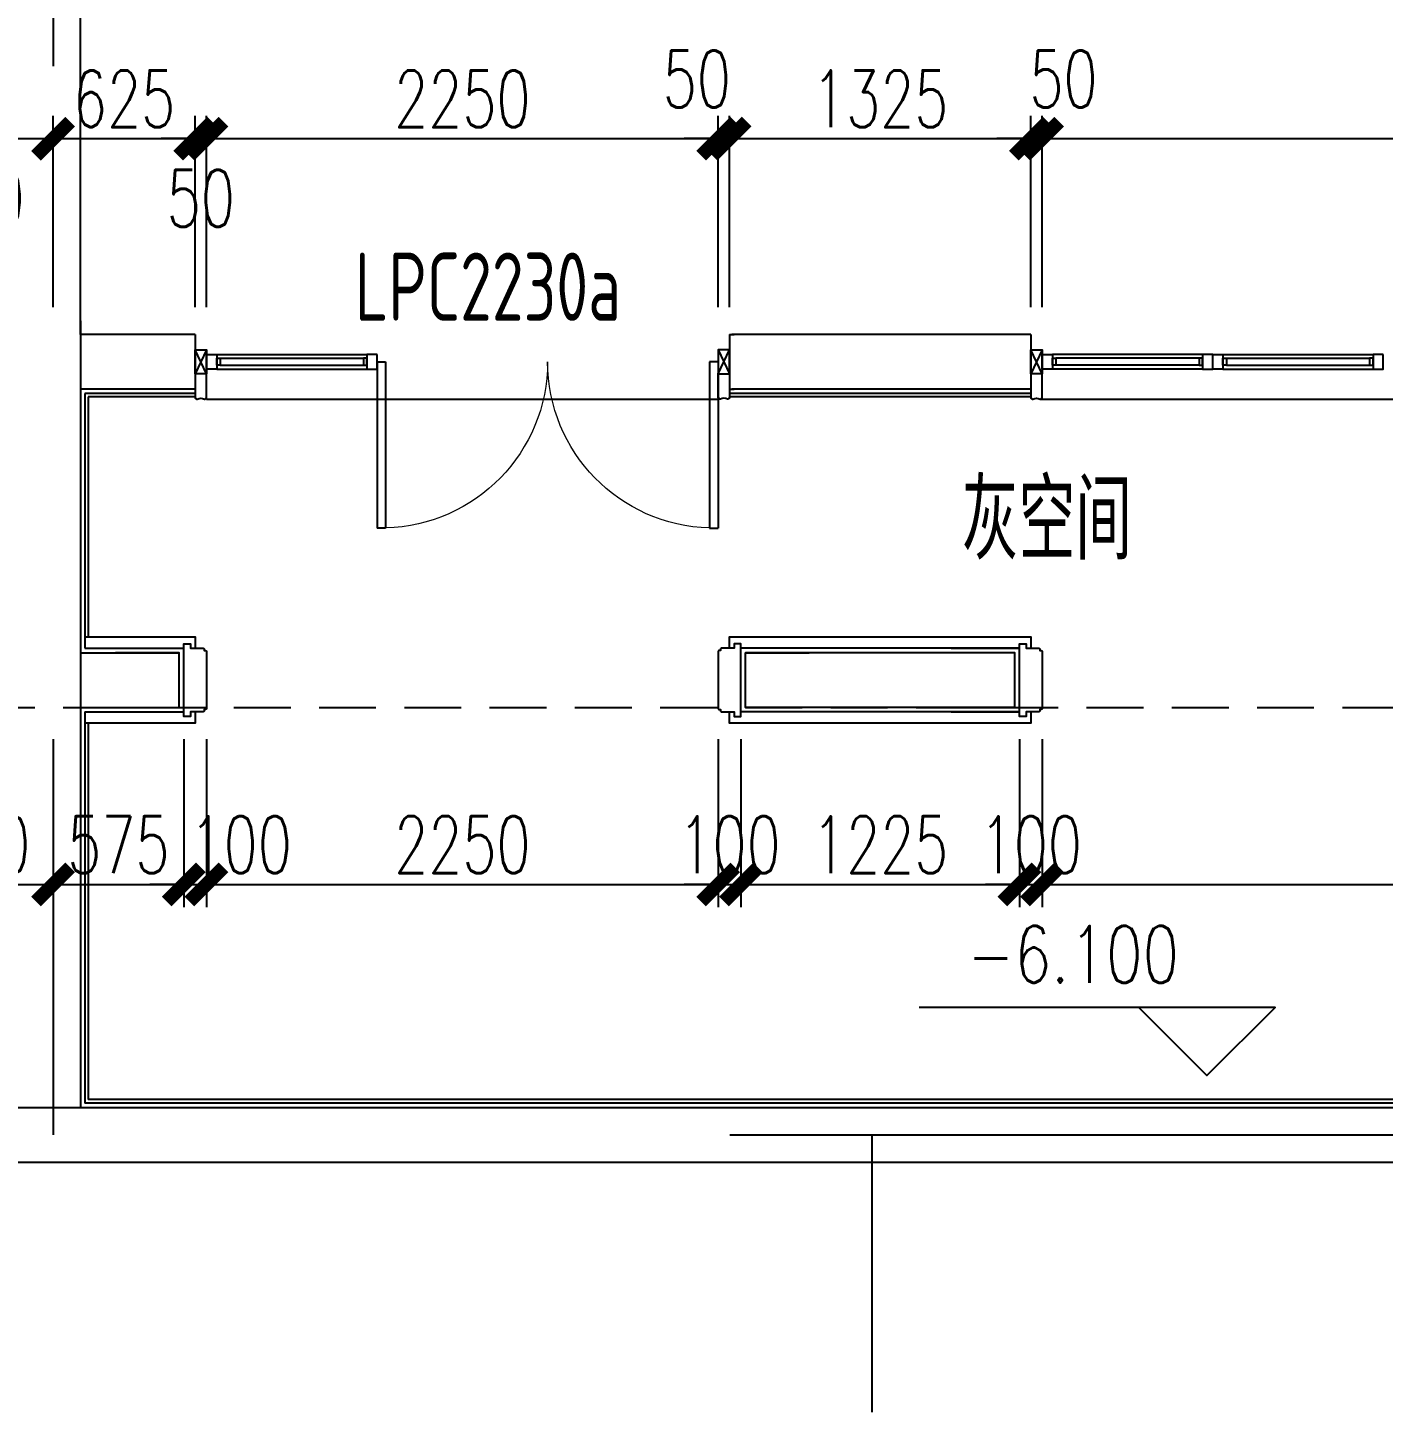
# Model space of a CAD drawing. Extents: x 296441 to 853063, y 459050 to 1117990.
# Drawn here: x 817512 to 823473, y 865610 to 871700 of the extents above; entities that cross this region are included whole.
import ezdxf

# ---------------------------------------------------------------- set-up
doc = ezdxf.new("R2010")
doc.units = 0
doc.header["$LTSCALE"] = 1000
doc.linetypes.add('20-GRID$0$CENTER2', pattern=[28.575, 19.05, -3.175, 3.175, -3.175])
doc.linetypes.add('BSMT-PLAN-BS01$0$$0$HIDDEN', pattern=[0.375, 0.25, -0.125])
for name, color, linetype in [('20-GRID$0$G-GRID', 8, '20-GRID$0$CENTER2'), ('20-PLAN-BS01-P$0$G-XREF', 2, 'Continuous'), ('BSMT-PLAN-BS01$0$A-WALL', 1, 'Continuous'), ('DZ-PLAN-MAIN-FL01$0$A-WIND-IDEN', 33, 'Continuous'), ('E-TEXT-BS01-MI-20$0$A-ANNO-LEVL', 3, 'Continuous'), ('E-TEXT-BS01-MI-20$0$A-ANNO-LEVL-TEXT', 255, 'Continuous'), ('E-TEXT-BS01-MI-20$0$A-ROOM-IDEN', 4, 'Continuous'), ('E1-BS01-18-19$0$A-OVLK', 140, 'Continuous'), ('E1-BS01-18-19$0$A-WALL', 1, 'Continuous'), ('E1-BS01-18-19$0$A-WALL-FNSH', 6, 'Continuous'), ('E1-BS01-18-19$0$G-XREF', 2, 'Continuous'), ('E1-BS01-20$0$A-DOOR', 4, 'Continuous'), ('E1-BS01-20$0$A-FLOR', 23, 'Continuous'), ('E1-BS01-20$0$A-OVLK', 140, 'Continuous'), ('E1-BS01-20$0$A-SECT-WIND', 155, 'Continuous'), ('E1-BS01-20$0$A-SECT-WOOD', 17, 'Continuous'), ('E1-BS01-20$0$A-WALL', 1, 'Continuous'), ('E1-BS01-20$0$A-WALL-FNSH', 6, 'Continuous'), ('E1-BS01-20$0$G-XREF', 2, 'Continuous'), ('G-BS01-20$0$A-OVLK', 140, 'Continuous'), ('G-BS01-20$0$A-WALL-FNSH', 6, 'Continuous'), ('G-XREF', 2, 'Continuous'), ('menchuangtao1$0$A-DETL-STONE', 42, 'Continuous'), ('menchuangtao1$0$A-WALL', 1, 'Continuous'), ('menchuangtao1$0$A_CUR_FRAME', 112, 'Continuous'), ('mentao100$0$A-SECT-FNSH', 6, 'Continuous'), ('mentao100$0$A-SECT-STONE', 42, 'Continuous'), ('mentao100$0$A-WALL', 1, 'Continuous'), ('ZT0_默认图层-----PM、LM、DY、JD', 7, 'Continuous'), ('ZT1_Dim---标注---PM、LM、DY、JD', 252, 'Continuous')]:
    doc.layers.add(name, color=color, linetype=linetype)
doc.styles.add('E-TEXT-BS01-MI-20$0$GOA_01_thin_0.75', font='romans.shx', dxfattribs={"width": 0.75, "bigfont": 'hzdx.shx'})
doc.styles.get("Standard").update_dxf_attribs({"font": 'gbenor.shx', "bigfont": 'gbcbig.shx'})
doc.styles.add('ZT-DIMSTYLE', font='ROMANS.shx', dxfattribs={"width": 0.7, "bigfont": 'CHINESE.shx'})
doc.dimstyles.new('ZT-DIM100', dxfattribs={"dimscale": 100, "dimtxt": 2.5, "dimasz": 1.5, "dimexe": 1, "dimexo": 1, "dimgap": 0.5, "dimtad": 1, "dimdec": 0, "dimdsep": 46, "dimtxsty": 'ZT-DIMSTYLE', "dimblk": 'ARCHTICK', "dimcen": 2.5, "dimclrd": 175, "dimclre": 175, "dimclrt": 7, "dimazin": 2, "dimtfac": 1, "dimtix": 1, "dimtmove": 2, "dimatfit": 3, "dimfxl": 0, "dimarcsym": 0})

# ---------------------------------------------------------------- blocks, each defined once
blk = doc.blocks.new('E1-BS01-20$0$B-PLAN-FL01$0$$DorLib2D$00000002')
for p, q in [((-0.5, 0), (-0.5, 0.4875)), ((-0.475, 0.4875), (-0.5, 0.4875)), ((-0.475, 0), (-0.475, 0.4875)), ((0.475, 0), (0.475, 0.4875)), ((0.475, 0.4875), (0.5, 0.4875)), ((0.5, 0), (0.5, 0.4875)), ((-0.5, 0), (-0.475, 0)), ((0.5, 0), (0.475, 0))]:
    blk.add_line(p, q)
at = {"lineweight": 13}
for centre, start, end in [((-0.4875, 0), 0, 88.5307), ((0.4875, 0), 91.4693, 180)]:
    blk.add_arc(centre, 0.4875, start, end, dxfattribs=at)
blk = doc.blocks.new('E1-BS01-20$0$750----DDDD')
at = {"layer": 'E1-BS01-20$0$A-SECT-WIND'}
for p, q in [((45, 32.5), (705, 32.5)), ((60, 15), (690, 15)), ((45, -32.5), (705, -32.5)), ((60, -15), (690, -15))]:
    blk.add_line(p, q, dxfattribs=at)
at = {"layer": 'E1-BS01-20$0$A-SECT-WOOD'}
for points in [[(0, 32.5), (45, 32.5), (45, -32.5), (0, -32.5)], [(60, 15), (60, -15), (45, -15), (45, 15)], [(690, 15), (690, -15), (705, -15), (705, 15)], [(750, 32.5), (705, 32.5), (705, -32.5), (750, -32.5)]]:
    blk.add_lwpolyline(points, close=True, dxfattribs=at)
blk = doc.blocks.new('menchuangtao1')
at = {"layer": 'menchuangtao1$0$A-DETL-STONE'}
blk.add_lwpolyline([(-10, -52.5), (-10, -159.2, -0.471625), (-15, -162.1, -0.528396), (-19.5, -164.7, 0.241692), (-50.5, -164.7, -0.528396), (-55, -162.1, -0.471625), (-60, -159.2), (-60, -52.5)], format="xyb", close=True, dxfattribs=at)
at = {"layer": 'menchuangtao1$0$A-WALL'}
for p, q in [((-10, 120), (-10, -120)), ((-10, 120), (10, 120)), ((-10, -120), (10, -120))]:
    blk.add_line(p, q, dxfattribs=at)
at = {"layer": 'menchuangtao1$0$A_CUR_FRAME'}
for p, q in [((-60, -52.5), (-10, 52.5)), ((-60, 52.5), (-10, -52.5))]:
    blk.add_line(p, q, dxfattribs=at)
blk.add_lwpolyline([(-10, -52.5), (-10, 52.5), (-60, 52.5), (-60, -52.5)], close=True, dxfattribs=at)
blk = doc.blocks.new('E-TEXT-BS01-MI-20')
at = {"layer": 'E-TEXT-BS01-MI-20$0$A-ANNO-LEVL'}
blk.add_lwpolyline([(-4825.4, -6439.7), (-4525.4, -6739.7), (-4225.4, -6439.7), (-5791.6, -6439.7)], dxfattribs=at)
at = {"layer": 'E-TEXT-BS01-MI-20$0$A-ANNO-LEVL-TEXT', "style": 'E-TEXT-BS01-MI-20$0$GOA_01_thin_0.75', "width": 0.75}
blk.add_text('-6.100', height=250, dxfattribs=at).set_placement((-5580.3, -6331.4))
at = {"layer": 'E-TEXT-BS01-MI-20$0$A-ROOM-IDEN', "style": 'E-TEXT-BS01-MI-20$0$GOA_01_thin_0.75', "width": 0.75}
blk.add_text('灰空间', height=350, dxfattribs=at).set_placement((-5603.2, -4471.2))
blk = doc.blocks.new('YQ121111477')
at = {"layer": '20-GRID$0$G-GRID'}
for p, q in [((49500, 31320.2), (49500, 1220.2)), ((-4674.1, 1220.2), (82140, 1220.2)), ((53100, 1220.2), (53100, 0))]:
    blk.add_line(p, q, dxfattribs=at)
at = {"layer": 'BSMT-PLAN-BS01$0$A-WALL', "color": 1}
for p, q in [((49620, 4800.2, 0.5), (49620, 3700.2, 0.5)), ((49620, 3700.2, -1.2), (49620, 1340.2, -0.9))]:
    blk.add_line(p, q, dxfattribs=at)
at = {"layer": 'BSMT-PLAN-BS01$0$A-WALL', "color": 5, "linetype": 'BSMT-PLAN-BS01$0$$0$HIDDEN'}
blk.add_line((9420, 3100.2, -0.4), (68580, 3100.2, -0.4), dxfattribs=at)
at = {"layer": 'BSMT-PLAN-BS01$0$A-WALL', "color": 1, "elevation": -1.1}
for points in [[(9420, 1340.2), (68580, 1340.2)], [(9180, 1100.2), (68820, 1100.2)]]:
    blk.add_lwpolyline(points, dxfattribs=at)
at = {"layer": 'E1-BS01-20$0$A-FLOR'}
for p, q in [((50175, 4455.2, 0), (52425, 4455.2, 0)), ((53841, 4455.2, 0), (58359, 4455.2, 0))]:
    blk.add_line(p, q, dxfattribs=at)
at = {"layer": 'E1-BS01-20$0$A-OVLK'}
for p, q in [((50125, 4465.2, 0), (49655, 4465.2, 0)), ((53800, 4465.2, 0), (52475, 4465.2, 0))]:
    blk.add_line(p, q, dxfattribs=at)
at = {"layer": 'E1-BS01-20$0$A-WALL'}
for p, q in [((49620, 4740.2, 0), (49620, 12300.2, 0)), ((50115, 4740.2, 0), (49620, 4740.2, 0)), ((53790, 4740.2, 0), (52485, 4740.2, 0)), ((49620, 4500.2, 0), (49620, 2679.7, 0)), ((50115, 4500.2, 0), (49620, 4500.2, 0)), ((53790, 4500.2, 0), (52485, 4500.2, 0))]:
    blk.add_line(p, q, dxfattribs=at)
at = {"layer": 'E1-BS01-20$0$A-WALL-FNSH'}
for p, q in [((50125, 4480.2, 0), (49640, 4480.2, 0)), ((53800, 4480.2, 0), (52475, 4480.2, 0))]:
    blk.add_line(p, q, dxfattribs=at)
for p in [(50175, 4620.2, 0), (54600, 4620.2, 0)]:
    blk.add_blockref('E1-BS01-20$0$750----DDDD', p)
at = {"xscale": -1}
blk.add_blockref('E1-BS01-20$0$750----DDDD', (54600, 4620.2, 0), dxfattribs=at)
at = {"layer": '20-PLAN-BS01-P$0$G-XREF'}
blk.add_blockref('E-TEXT-BS01-MI-20', (59100, 8220.2, 0), dxfattribs=at)
at = {"layer": 'E1-BS01-20$0$A-DOOR', "xscale": -1500, "yscale": 1500, "zscale": 1500, "rotation": 180}
blk.add_blockref('E1-BS01-20$0$B-PLAN-FL01$0$$DorLib2D$00000002', (51675, 4620.2, 0), dxfattribs=at)
at = {"layer": 'E1-BS01-20$0$G-XREF', "xscale": -1}
for p in [(50114.9, 4620.2, 0), (53789.9, 4620.2, 0)]:
    blk.add_blockref('menchuangtao1', p, dxfattribs=at)
at = {"layer": 'E1-BS01-20$0$G-XREF'}
blk.add_blockref('menchuangtao1', (52485.1, 4620.2, 0), dxfattribs=at)
blk = doc.blocks.new('mentao100')
at = {"layer": 'mentao100$0$A-SECT-FNSH'}
for p, q in [((-280, 140), (20, 140)), ((-280, -140), (20, -140))]:
    blk.add_line(p, q, dxfattribs=at)
at = {"layer": 'mentao100$0$A-SECT-STONE', "ltscale": 0.1}
blk.add_lwpolyline([(20, 140), (20, 160), (50, 160), (50, 140), (105, 140, -0.414214), (110, 135), (110, 130), (115, 130, -0.414165), (120, 125), (120, 97.7), (120, -125, -0.414165), (115, -130), (110, -130), (110, -135, -0.414214), (105, -140), (50, -140), (50, -160), (20, -160), (20, -140)], format="xyb", close=True, dxfattribs=at)
at = {"layer": 'mentao100$0$A-WALL'}
blk.add_lwpolyline([(-280, -120), (0, -120), (0, 120), (-280, 120)], dxfattribs=at)
blk = doc.blocks.new('YQ1230160300')
at = {"layer": 'E1-BS01-18-19$0$A-OVLK'}
for points, elevation in [([(20, 2070), (580, 2070), (580, 2020)], 0), ([(6505, 2020), (6505, 2070), (5180.1, 2070), (5180.1, 2020)], 1.1), ([(9340, 2070), (8855.1, 2070), (8855.1, 2020)], 1.1), ([(580, 1740), (580, 1690), (20, 1690)], 0), ([(5180.1, 1740), (5180.1, 1690), (6505, 1690), (6505, 1740)], 1.1), ([(8855.1, 1740), (8855.1, 1690), (9340, 1690)], 1.1)]:
    blk.add_lwpolyline(points, dxfattribs=dict(at, elevation=elevation))
at = {"layer": 'E1-BS01-18-19$0$A-WALL'}
for p, q in [((0, 2000, 0), (510, 2000, 1.1)), ((5250.1, 2000, 1.1), (6435, 2000, 1.1)), ((9360, 2000, 0), (8925.1, 2000, 1.1)), ((0, 1760, 0), (510, 1760, 1.1)), ((5250.1, 1760, 1.1), (6435, 1760, 1.1)), ((9360, 1760, 0), (8925.1, 1760, 1.1))]:
    blk.add_line(p, q, dxfattribs=at)
at = {"layer": 'E1-BS01-18-19$0$A-WALL-FNSH'}
for p, q in [((20, 3140, 0), (20, 2020, 0)), ((20, 2020, 0), (530, 2020, 1.1)), ((5230.1, 2020, 1.1), (6455, 2020, 1.1)), ((9340, 2020, 0), (8905.1, 2020, 1.1)), ((20, 1740, 0), (530, 1740, 1.1)), ((20, 1740), (20, 20)), ((5230.1, 1740, 1.1), (6455, 1740, 1.1)), ((9340, 1740, 0), (8905.1, 1740, 1.1)), ((9340, 1740, 0), (9340, 20, -1.1)), ((20, 20, -1), (9340, 20, -1.1))]:
    blk.add_line(p, q, dxfattribs=at)
at = {"layer": 'G-BS01-20$0$A-OVLK'}
for p, q in [((35, 3125, 0), (35, 2070, 0)), ((70, 3125, 0), (35, 3125, 0)), ((9325, 3125, 0), (9325, 2070, 0)), ((35, 1690), (35, 35)), ((9325, 1690, 0), (9325, 35, -1.1)), ((35, 35, -1), (9325, 35, -1.1))]:
    blk.add_line(p, q, dxfattribs=at)
at = {"layer": 'G-BS01-20$0$A-WALL-FNSH'}
blk.add_line((9340, 3140, 0), (9340, 2020, 0), dxfattribs=at)
at = {"layer": 'E1-BS01-18-19$0$G-XREF'}
for p in [(510, 1880, 1.1), (6435, 1880, 1.1)]:
    blk.add_blockref('mentao100', p, dxfattribs=at)
at = {"layer": 'E1-BS01-18-19$0$G-XREF', "extrusion": (0, 0, -1), "zscale": -1}
blk.add_blockref('mentao100', (-5250.1, 1880, -1.1), dxfattribs=at)
at = {"layer": 'E1-BS01-18-19$0$G-XREF', "xscale": -1}
blk.add_blockref('mentao100', (8925.1, 1880, 1.1), dxfattribs=at)
blk = doc.blocks.new('_ArchTick')
at = {"color": 0, "linetype": 'ByBlock', "const_width": 0.4}
blk.add_lwpolyline([(-0.5, -0.5), (0.5, 0.5)], dxfattribs=at)
blk = doc.blocks.new('*D1659')
at = {"layer": 'Defpoints', "color": 0, "ltscale": 1000, "transparency": 16777216}
for p in [(48500, 861), (43999.9, 20), (48500, 20)]:
    blk.add_point(p, dxfattribs=at)
at = {"layer": 'ZT1_Dim---标注---PM、LM、DY、JD', "color": 175, "linetype": 'ByBlock', "lineweight": -2, "ltscale": 1000, "transparency": 16777216}
for p, q in [((43999.9, 120), (43999.9, 961)), ((48500, 120), (48500, 961)), ((43999.9, 861), (48500, 861))]:
    blk.add_line(p, q, dxfattribs=at)
at = {"layer": 'ZT1_Dim---标注---PM、LM、DY、JD', "color": 175, "lineweight": -2, "ltscale": 1000, "transparency": 16777216, "xscale": 150, "yscale": 150, "zscale": 150, "rotation": 180}
blk.add_blockref('_ArchTick', (43999.9, 861), dxfattribs=at)
at = {"layer": 'ZT1_Dim---标注---PM、LM、DY、JD', "color": 175, "lineweight": -2, "ltscale": 1000, "transparency": 16777216, "xscale": 150, "yscale": 150, "zscale": 150}
blk.add_blockref('_ArchTick', (48500, 861), dxfattribs=at)
at = {"layer": 'ZT1_Dim---标注---PM、LM、DY、JD', "color": 7, "ltscale": 1000, "transparency": 16777216, "insert": (46250, 1036), "char_height": 250, "attachment_point": 5, "style": 'ZT-DIMSTYLE'}
blk.add_mtext('4500', dxfattribs=at)
blk = doc.blocks.new('*D1660')
at = {"layer": 'Defpoints', "color": 0, "ltscale": 1000, "transparency": 16777216}
for p in [(43999.9, 861), (43949.9, 20), (43999.9, 20)]:
    blk.add_point(p, dxfattribs=at)
at = {"layer": 'ZT1_Dim---标注---PM、LM、DY、JD', "color": 175, "linetype": 'ByBlock', "lineweight": -2, "ltscale": 1000, "transparency": 16777216}
for p, q in [((43949.9, 120), (43949.9, 961)), ((43999.9, 120), (43999.9, 961)), ((43949.9, 861), (43799.9, 861)), ((43949.9, 861), (43999.9, 861)), ((43999.9, 861), (44149.9, 861))]:
    blk.add_line(p, q, dxfattribs=at)
at = {"layer": 'ZT1_Dim---标注---PM、LM、DY、JD', "color": 175, "lineweight": -2, "ltscale": 1000, "transparency": 16777216, "xscale": 150, "yscale": 150, "zscale": 150}
blk.add_blockref('_ArchTick', (43949.9, 861), dxfattribs=at)
at = {"layer": 'ZT1_Dim---标注---PM、LM、DY、JD', "color": 175, "lineweight": -2, "ltscale": 1000, "transparency": 16777216, "xscale": 150, "yscale": 150, "zscale": 150, "rotation": 180}
blk.add_blockref('_ArchTick', (43999.9, 861), dxfattribs=at)
at = {"layer": 'ZT1_Dim---标注---PM、LM、DY、JD', "color": 7, "ltscale": 1000, "transparency": 16777216, "insert": (44093.7, 1123.5), "char_height": 250, "attachment_point": 5, "style": 'ZT-DIMSTYLE'}
blk.add_mtext('50', dxfattribs=at)
blk = doc.blocks.new('*D1661')
at = {"layer": 'Defpoints', "color": 0, "ltscale": 1000, "transparency": 16777216}
for p in [(43949.9, 861), (42625.1, 20, 0), (43949.9, 20)]:
    blk.add_point(p, dxfattribs=at)
at = {"layer": 'ZT1_Dim---标注---PM、LM、DY、JD', "color": 175, "linetype": 'ByBlock', "lineweight": -2, "ltscale": 1000, "transparency": 16777216}
for p, q in [((42625.1, 120), (42625.1, 961)), ((43949.9, 120), (43949.9, 961)), ((42625.1, 861), (43949.9, 861))]:
    blk.add_line(p, q, dxfattribs=at)
at = {"layer": 'ZT1_Dim---标注---PM、LM、DY、JD', "color": 175, "lineweight": -2, "ltscale": 1000, "transparency": 16777216, "xscale": 150, "yscale": 150, "zscale": 150, "rotation": 180}
blk.add_blockref('_ArchTick', (42625.1, 861), dxfattribs=at)
at = {"layer": 'ZT1_Dim---标注---PM、LM、DY、JD', "color": 175, "lineweight": -2, "ltscale": 1000, "transparency": 16777216, "xscale": 150, "yscale": 150, "zscale": 150}
blk.add_blockref('_ArchTick', (43949.9, 861), dxfattribs=at)
at = {"layer": 'ZT1_Dim---标注---PM、LM、DY、JD', "color": 7, "ltscale": 1000, "transparency": 16777216, "insert": (43287.5, 1036), "char_height": 250, "attachment_point": 5, "style": 'ZT-DIMSTYLE'}
blk.add_mtext('1325', dxfattribs=at)
blk = doc.blocks.new('*D1662')
at = {"layer": 'Defpoints', "color": 0, "ltscale": 1000, "transparency": 16777216}
for p in [(42625.1, 861), (42575.1, 20), (42625.1, 20)]:
    blk.add_point(p, dxfattribs=at)
at = {"layer": 'ZT1_Dim---标注---PM、LM、DY、JD', "color": 175, "linetype": 'ByBlock', "lineweight": -2, "ltscale": 1000, "transparency": 16777216}
for p, q in [((42575.1, 120), (42575.1, 961)), ((42625.1, 120), (42625.1, 961)), ((42575.1, 861), (42425.1, 861)), ((42575.1, 861), (42625.1, 861)), ((42625.1, 861), (42775.1, 861))]:
    blk.add_line(p, q, dxfattribs=at)
at = {"layer": 'ZT1_Dim---标注---PM、LM、DY、JD', "color": 175, "lineweight": -2, "ltscale": 1000, "transparency": 16777216, "xscale": 150, "yscale": 150, "zscale": 150}
blk.add_blockref('_ArchTick', (42575.1, 861), dxfattribs=at)
at = {"layer": 'ZT1_Dim---标注---PM、LM、DY、JD', "color": 175, "lineweight": -2, "ltscale": 1000, "transparency": 16777216, "xscale": 150, "yscale": 150, "zscale": 150, "rotation": 180}
blk.add_blockref('_ArchTick', (42625.1, 861), dxfattribs=at)
at = {"layer": 'ZT1_Dim---标注---PM、LM、DY、JD', "color": 7, "ltscale": 1000, "transparency": 16777216, "insert": (42481.2, 1123.5), "char_height": 250, "attachment_point": 5, "style": 'ZT-DIMSTYLE'}
blk.add_mtext('50', dxfattribs=at)
blk = doc.blocks.new('*D1663')
at = {"layer": 'Defpoints', "color": 0, "ltscale": 1000, "transparency": 16777216}
for p in [(42575.1, 861), (40324.9, 20), (42575.1, 20)]:
    blk.add_point(p, dxfattribs=at)
at = {"layer": 'ZT1_Dim---标注---PM、LM、DY、JD', "color": 175, "linetype": 'ByBlock', "lineweight": -2, "ltscale": 1000, "transparency": 16777216}
for p, q in [((40324.9, 120), (40324.9, 961)), ((42575.1, 120), (42575.1, 961)), ((40324.9, 861), (42575.1, 861))]:
    blk.add_line(p, q, dxfattribs=at)
at = {"layer": 'ZT1_Dim---标注---PM、LM、DY、JD', "color": 175, "lineweight": -2, "ltscale": 1000, "transparency": 16777216, "xscale": 150, "yscale": 150, "zscale": 150, "rotation": 180}
blk.add_blockref('_ArchTick', (40324.9, 861), dxfattribs=at)
at = {"layer": 'ZT1_Dim---标注---PM、LM、DY、JD', "color": 175, "lineweight": -2, "ltscale": 1000, "transparency": 16777216, "xscale": 150, "yscale": 150, "zscale": 150}
blk.add_blockref('_ArchTick', (42575.1, 861), dxfattribs=at)
at = {"layer": 'ZT1_Dim---标注---PM、LM、DY、JD', "color": 7, "ltscale": 1000, "transparency": 16777216, "insert": (41450, 1036), "char_height": 250, "attachment_point": 5, "style": 'ZT-DIMSTYLE'}
blk.add_mtext('2250', dxfattribs=at)
blk = doc.blocks.new('*D1664')
at = {"layer": 'Defpoints', "color": 0, "ltscale": 1000, "transparency": 16777216}
for p in [(40324.9, 861), (40274.9, 20), (40324.9, 20)]:
    blk.add_point(p, dxfattribs=at)
at = {"layer": 'ZT1_Dim---标注---PM、LM、DY、JD', "color": 175, "linetype": 'ByBlock', "lineweight": -2, "ltscale": 1000, "transparency": 16777216}
for p, q in [((40274.9, 120), (40274.9, 961)), ((40324.9, 120), (40324.9, 961)), ((40274.9, 861), (40124.9, 861)), ((40274.9, 861), (40324.9, 861)), ((40324.9, 861), (40474.9, 861))]:
    blk.add_line(p, q, dxfattribs=at)
at = {"layer": 'ZT1_Dim---标注---PM、LM、DY、JD', "color": 175, "lineweight": -2, "ltscale": 1000, "transparency": 16777216, "xscale": 150, "yscale": 150, "zscale": 150}
blk.add_blockref('_ArchTick', (40274.9, 861), dxfattribs=at)
at = {"layer": 'ZT1_Dim---标注---PM、LM、DY、JD', "color": 175, "lineweight": -2, "ltscale": 1000, "transparency": 16777216, "xscale": 150, "yscale": 150, "zscale": 150, "rotation": 180}
blk.add_blockref('_ArchTick', (40324.9, 861), dxfattribs=at)
at = {"layer": 'ZT1_Dim---标注---PM、LM、DY、JD', "color": 7, "ltscale": 1000, "transparency": 16777216, "insert": (40299.9, 598.5), "char_height": 250, "attachment_point": 5, "style": 'ZT-DIMSTYLE'}
blk.add_mtext('50', dxfattribs=at)
blk = doc.blocks.new('*D1665')
at = {"layer": 'Defpoints', "color": 0, "ltscale": 1000, "transparency": 16777216}
for p in [(40274.9, 861), (39650, 20), (40274.9, 20)]:
    blk.add_point(p, dxfattribs=at)
at = {"layer": 'ZT1_Dim---标注---PM、LM、DY、JD', "color": 175, "linetype": 'ByBlock', "lineweight": -2, "ltscale": 1000, "transparency": 16777216}
for p, q in [((39650, 120), (39650, 961)), ((40274.9, 120), (40274.9, 961)), ((39650, 861), (40274.9, 861))]:
    blk.add_line(p, q, dxfattribs=at)
at = {"layer": 'ZT1_Dim---标注---PM、LM、DY、JD', "color": 175, "lineweight": -2, "ltscale": 1000, "transparency": 16777216, "xscale": 150, "yscale": 150, "zscale": 150, "rotation": 180}
blk.add_blockref('_ArchTick', (39650, 861), dxfattribs=at)
at = {"layer": 'ZT1_Dim---标注---PM、LM、DY、JD', "color": 175, "lineweight": -2, "ltscale": 1000, "transparency": 16777216, "xscale": 150, "yscale": 150, "zscale": 150}
blk.add_blockref('_ArchTick', (40274.9, 861), dxfattribs=at)
at = {"layer": 'ZT1_Dim---标注---PM、LM、DY、JD', "color": 7, "ltscale": 1000, "transparency": 16777216, "insert": (39962.5, 1036), "char_height": 250, "attachment_point": 5, "style": 'ZT-DIMSTYLE'}
blk.add_mtext('625', dxfattribs=at)
blk = doc.blocks.new('*D1666')
at = {"layer": 'Defpoints', "color": 0, "ltscale": 1000, "transparency": 16777216}
for p in [(39650, 861), (38950, 20), (39650, 20)]:
    blk.add_point(p, dxfattribs=at)
at = {"layer": 'ZT1_Dim---标注---PM、LM、DY、JD', "color": 175, "linetype": 'ByBlock', "lineweight": -2, "ltscale": 1000, "transparency": 16777216}
for p, q in [((38950, 120), (38950, 961)), ((39650, 120), (39650, 961)), ((38950, 861), (39650, 861))]:
    blk.add_line(p, q, dxfattribs=at)
at = {"layer": 'ZT1_Dim---标注---PM、LM、DY、JD', "color": 175, "lineweight": -2, "ltscale": 1000, "transparency": 16777216, "xscale": 150, "yscale": 150, "zscale": 150, "rotation": 180}
blk.add_blockref('_ArchTick', (38950, 861), dxfattribs=at)
at = {"layer": 'ZT1_Dim---标注---PM、LM、DY、JD', "color": 175, "lineweight": -2, "ltscale": 1000, "transparency": 16777216, "xscale": 150, "yscale": 150, "zscale": 150}
blk.add_blockref('_ArchTick', (39650, 861), dxfattribs=at)
at = {"layer": 'ZT1_Dim---标注---PM、LM、DY、JD', "color": 7, "ltscale": 1000, "transparency": 16777216, "insert": (39300, 598.5), "char_height": 250, "attachment_point": 5, "style": 'ZT-DIMSTYLE'}
blk.add_mtext('700', dxfattribs=at)
blk = doc.blocks.new('*D1525')
at = {"layer": 'Defpoints', "color": 0, "ltscale": 1000, "transparency": 16777216}
for p in [(821973, 868670.6), (826473.1, 868670.6), (826473.1, 867931.8)]:
    blk.add_point(p, dxfattribs=at)
at = {"layer": 'ZT1_Dim---标注---PM、LM、DY、JD', "color": 175, "linetype": 'ByBlock', "lineweight": -2, "ltscale": 1000, "transparency": 16777216}
for p, q in [((821973, 868570.6), (821973, 867831.8)), ((826473.1, 868570.6), (826473.1, 867831.8))]:
    blk.add_line(p, q, dxfattribs=at)
at = {"layer": 'ZT1_Dim---标注---PM、LM、DY、JD', "color": 175, "lineweight": -2, "ltscale": 1000, "transparency": 16777216}
blk.add_line((821973, 867931.8), (826473.1, 867931.8), dxfattribs=at)
at = {"layer": 'ZT1_Dim---标注---PM、LM、DY、JD', "color": 175, "lineweight": -2, "ltscale": 1000, "transparency": 16777216, "xscale": 150, "yscale": 150, "zscale": 150, "rotation": 180}
blk.add_blockref('_ArchTick', (821973, 867931.8), dxfattribs=at)
at = {"layer": 'ZT1_Dim---标注---PM、LM、DY、JD', "color": 175, "lineweight": -2, "ltscale": 1000, "transparency": 16777216, "xscale": 150, "yscale": 150, "zscale": 150}
blk.add_blockref('_ArchTick', (826473.1, 867931.8), dxfattribs=at)
at = {"layer": 'ZT1_Dim---标注---PM、LM、DY、JD', "color": 7, "ltscale": 1000, "transparency": 16777216, "insert": (824223.1, 868106.8), "char_height": 250, "attachment_point": 5, "style": 'ZT-DIMSTYLE'}
blk.add_mtext('4500', dxfattribs=at)
blk = doc.blocks.new('*D1526')
at = {"layer": 'Defpoints', "color": 0, "ltscale": 1000, "transparency": 16777216}
for p in [(821873, 868670.6), (821973, 868670.6), (821973, 867931.8)]:
    blk.add_point(p, dxfattribs=at)
at = {"layer": 'ZT1_Dim---标注---PM、LM、DY、JD', "color": 175, "linetype": 'ByBlock', "lineweight": -2, "ltscale": 1000, "transparency": 16777216}
for p, q in [((821873, 868570.6), (821873, 867831.8)), ((821973, 868570.6), (821973, 867831.8))]:
    blk.add_line(p, q, dxfattribs=at)
at = {"layer": 'ZT1_Dim---标注---PM、LM、DY、JD', "color": 175, "lineweight": -2, "ltscale": 1000, "transparency": 16777216}
for p, q in [((821873, 867931.8), (821723, 867931.8)), ((821873, 867931.8), (821973, 867931.8)), ((821973, 867931.8), (822123, 867931.8))]:
    blk.add_line(p, q, dxfattribs=at)
at = {"layer": 'ZT1_Dim---标注---PM、LM、DY、JD', "color": 175, "lineweight": -2, "ltscale": 1000, "transparency": 16777216, "xscale": 150, "yscale": 150, "zscale": 150}
blk.add_blockref('_ArchTick', (821873, 867931.8), dxfattribs=at)
at = {"layer": 'ZT1_Dim---标注---PM、LM、DY、JD', "color": 175, "lineweight": -2, "ltscale": 1000, "transparency": 16777216, "xscale": 150, "yscale": 150, "zscale": 150, "rotation": 180}
blk.add_blockref('_ArchTick', (821973, 867931.8), dxfattribs=at)
at = {"layer": 'ZT1_Dim---标注---PM、LM、DY、JD', "color": 7, "ltscale": 1000, "transparency": 16777216, "insert": (821923, 868106.8), "char_height": 250, "attachment_point": 5, "style": 'ZT-DIMSTYLE'}
blk.add_mtext('100', dxfattribs=at)
blk = doc.blocks.new('*D1527')
at = {"layer": 'Defpoints', "color": 0, "ltscale": 1000, "transparency": 16777216}
for p in [(820648.2, 868670.6), (821873, 868670.6), (821873, 867931.8)]:
    blk.add_point(p, dxfattribs=at)
at = {"layer": 'ZT1_Dim---标注---PM、LM、DY、JD', "color": 175, "linetype": 'ByBlock', "lineweight": -2, "ltscale": 1000, "transparency": 16777216}
for p, q in [((820648.2, 868570.6), (820648.2, 867831.8)), ((821873, 868570.6), (821873, 867831.8))]:
    blk.add_line(p, q, dxfattribs=at)
at = {"layer": 'ZT1_Dim---标注---PM、LM、DY、JD', "color": 175, "lineweight": -2, "ltscale": 1000, "transparency": 16777216}
blk.add_line((820648.2, 867931.8), (821873, 867931.8), dxfattribs=at)
at = {"layer": 'ZT1_Dim---标注---PM、LM、DY、JD', "color": 175, "lineweight": -2, "ltscale": 1000, "transparency": 16777216, "xscale": 150, "yscale": 150, "zscale": 150, "rotation": 180}
blk.add_blockref('_ArchTick', (820648.2, 867931.8), dxfattribs=at)
at = {"layer": 'ZT1_Dim---标注---PM、LM、DY、JD', "color": 175, "lineweight": -2, "ltscale": 1000, "transparency": 16777216, "xscale": 150, "yscale": 150, "zscale": 150}
blk.add_blockref('_ArchTick', (821873, 867931.8), dxfattribs=at)
at = {"layer": 'ZT1_Dim---标注---PM、LM、DY、JD', "color": 7, "ltscale": 1000, "transparency": 16777216, "insert": (821260.6, 868106.8), "char_height": 250, "attachment_point": 5, "style": 'ZT-DIMSTYLE'}
blk.add_mtext('1225', dxfattribs=at)
blk = doc.blocks.new('*D1528')
at = {"layer": 'Defpoints', "color": 0, "ltscale": 1000, "transparency": 16777216}
for p in [(820548.2, 868670.6), (820648.2, 868670.6), (820648.2, 867931.8)]:
    blk.add_point(p, dxfattribs=at)
at = {"layer": 'ZT1_Dim---标注---PM、LM、DY、JD', "color": 175, "linetype": 'ByBlock', "lineweight": -2, "ltscale": 1000, "transparency": 16777216}
for p, q in [((820548.2, 868570.6), (820548.2, 867831.8)), ((820648.2, 868570.6), (820648.2, 867831.8))]:
    blk.add_line(p, q, dxfattribs=at)
at = {"layer": 'ZT1_Dim---标注---PM、LM、DY、JD', "color": 175, "lineweight": -2, "ltscale": 1000, "transparency": 16777216}
for p, q in [((820548.2, 867931.8), (820398.2, 867931.8)), ((820548.2, 867931.8), (820648.2, 867931.8)), ((820648.2, 867931.8), (820798.2, 867931.8))]:
    blk.add_line(p, q, dxfattribs=at)
at = {"layer": 'ZT1_Dim---标注---PM、LM、DY、JD', "color": 175, "lineweight": -2, "ltscale": 1000, "transparency": 16777216, "xscale": 150, "yscale": 150, "zscale": 150}
blk.add_blockref('_ArchTick', (820548.2, 867931.8), dxfattribs=at)
at = {"layer": 'ZT1_Dim---标注---PM、LM、DY、JD', "color": 175, "lineweight": -2, "ltscale": 1000, "transparency": 16777216, "xscale": 150, "yscale": 150, "zscale": 150, "rotation": 180}
blk.add_blockref('_ArchTick', (820648.2, 867931.8), dxfattribs=at)
at = {"layer": 'ZT1_Dim---标注---PM、LM、DY、JD', "color": 7, "ltscale": 1000, "transparency": 16777216, "insert": (820598.2, 868106.8), "char_height": 250, "attachment_point": 5, "style": 'ZT-DIMSTYLE'}
blk.add_mtext('100', dxfattribs=at)
blk = doc.blocks.new('*D1529')
at = {"layer": 'Defpoints', "color": 0, "ltscale": 1000, "transparency": 16777216}
for p in [(818298, 868670.6), (820548.2, 868670.6), (820548.2, 867931.8)]:
    blk.add_point(p, dxfattribs=at)
at = {"layer": 'ZT1_Dim---标注---PM、LM、DY、JD', "color": 175, "linetype": 'ByBlock', "lineweight": -2, "ltscale": 1000, "transparency": 16777216}
for p, q in [((818298, 868570.6), (818298, 867831.8)), ((820548.2, 868570.6), (820548.2, 867831.8))]:
    blk.add_line(p, q, dxfattribs=at)
at = {"layer": 'ZT1_Dim---标注---PM、LM、DY、JD', "color": 175, "lineweight": -2, "ltscale": 1000, "transparency": 16777216}
blk.add_line((818298, 867931.8), (820548.2, 867931.8), dxfattribs=at)
at = {"layer": 'ZT1_Dim---标注---PM、LM、DY、JD', "color": 175, "lineweight": -2, "ltscale": 1000, "transparency": 16777216, "xscale": 150, "yscale": 150, "zscale": 150, "rotation": 180}
blk.add_blockref('_ArchTick', (818298, 867931.8), dxfattribs=at)
at = {"layer": 'ZT1_Dim---标注---PM、LM、DY、JD', "color": 175, "lineweight": -2, "ltscale": 1000, "transparency": 16777216, "xscale": 150, "yscale": 150, "zscale": 150}
blk.add_blockref('_ArchTick', (820548.2, 867931.8), dxfattribs=at)
at = {"layer": 'ZT1_Dim---标注---PM、LM、DY、JD', "color": 7, "ltscale": 1000, "transparency": 16777216, "insert": (819423.1, 868106.8), "char_height": 250, "attachment_point": 5, "style": 'ZT-DIMSTYLE'}
blk.add_mtext('2250', dxfattribs=at)
blk = doc.blocks.new('*D1530')
at = {"layer": 'Defpoints', "color": 0, "ltscale": 1000, "transparency": 16777216}
for p in [(818198, 868670.6), (818298, 868670.6), (818298, 867931.8)]:
    blk.add_point(p, dxfattribs=at)
at = {"layer": 'ZT1_Dim---标注---PM、LM、DY、JD', "color": 175, "linetype": 'ByBlock', "lineweight": -2, "ltscale": 1000, "transparency": 16777216}
for p, q in [((818198, 868570.6), (818198, 867831.8)), ((818298, 868570.6), (818298, 867831.8))]:
    blk.add_line(p, q, dxfattribs=at)
at = {"layer": 'ZT1_Dim---标注---PM、LM、DY、JD', "color": 175, "lineweight": -2, "ltscale": 1000, "transparency": 16777216}
for p, q in [((818198, 867931.8), (818048, 867931.8)), ((818198, 867931.8), (818298, 867931.8)), ((818298, 867931.8), (818448, 867931.8))]:
    blk.add_line(p, q, dxfattribs=at)
at = {"layer": 'ZT1_Dim---标注---PM、LM、DY、JD', "color": 175, "lineweight": -2, "ltscale": 1000, "transparency": 16777216, "xscale": 150, "yscale": 150, "zscale": 150}
blk.add_blockref('_ArchTick', (818198, 867931.8), dxfattribs=at)
at = {"layer": 'ZT1_Dim---标注---PM、LM、DY、JD', "color": 175, "lineweight": -2, "ltscale": 1000, "transparency": 16777216, "xscale": 150, "yscale": 150, "zscale": 150, "rotation": 180}
blk.add_blockref('_ArchTick', (818298, 867931.8), dxfattribs=at)
at = {"layer": 'ZT1_Dim---标注---PM、LM、DY、JD', "color": 7, "ltscale": 1000, "transparency": 16777216, "insert": (818448.1, 868106.8), "char_height": 250, "attachment_point": 5, "style": 'ZT-DIMSTYLE'}
blk.add_mtext('100', dxfattribs=at)
blk = doc.blocks.new('*D1531')
at = {"layer": 'Defpoints', "color": 0, "ltscale": 1000, "transparency": 16777216}
for p in [(817623.1, 868670.6), (818198, 868670.6), (818198, 867931.8)]:
    blk.add_point(p, dxfattribs=at)
at = {"layer": 'ZT1_Dim---标注---PM、LM、DY、JD', "color": 175, "linetype": 'ByBlock', "lineweight": -2, "ltscale": 1000, "transparency": 16777216}
for p, q in [((817623.1, 868570.6), (817623.1, 867831.8)), ((818198, 868570.6), (818198, 867831.8))]:
    blk.add_line(p, q, dxfattribs=at)
at = {"layer": 'ZT1_Dim---标注---PM、LM、DY、JD', "color": 175, "lineweight": -2, "ltscale": 1000, "transparency": 16777216}
blk.add_line((817623.1, 867931.8), (818198, 867931.8), dxfattribs=at)
at = {"layer": 'ZT1_Dim---标注---PM、LM、DY、JD', "color": 175, "lineweight": -2, "ltscale": 1000, "transparency": 16777216, "xscale": 150, "yscale": 150, "zscale": 150, "rotation": 180}
blk.add_blockref('_ArchTick', (817623.1, 867931.8), dxfattribs=at)
at = {"layer": 'ZT1_Dim---标注---PM、LM、DY、JD', "color": 175, "lineweight": -2, "ltscale": 1000, "transparency": 16777216, "xscale": 150, "yscale": 150, "zscale": 150}
blk.add_blockref('_ArchTick', (818198, 867931.8), dxfattribs=at)
at = {"layer": 'ZT1_Dim---标注---PM、LM、DY、JD', "color": 7, "ltscale": 1000, "transparency": 16777216, "insert": (817910.6, 868106.8), "char_height": 250, "attachment_point": 5, "style": 'ZT-DIMSTYLE'}
blk.add_mtext('575', dxfattribs=at)
blk = doc.blocks.new('*D1532')
at = {"layer": 'Defpoints', "color": 0, "ltscale": 1000, "transparency": 16777216}
for p in [(816973.1, 868670.6), (817623.1, 868670.6), (817623.1, 867931.8)]:
    blk.add_point(p, dxfattribs=at)
at = {"layer": 'ZT1_Dim---标注---PM、LM、DY、JD', "color": 175, "linetype": 'ByBlock', "lineweight": -2, "ltscale": 1000, "transparency": 16777216}
for p, q in [((816973.1, 868570.6), (816973.1, 867831.8)), ((817623.1, 868570.6), (817623.1, 867831.8))]:
    blk.add_line(p, q, dxfattribs=at)
at = {"layer": 'ZT1_Dim---标注---PM、LM、DY、JD', "color": 175, "lineweight": -2, "ltscale": 1000, "transparency": 16777216}
blk.add_line((816973.1, 867931.8), (817623.1, 867931.8), dxfattribs=at)
at = {"layer": 'ZT1_Dim---标注---PM、LM、DY、JD', "color": 175, "lineweight": -2, "ltscale": 1000, "transparency": 16777216, "xscale": 150, "yscale": 150, "zscale": 150, "rotation": 180}
blk.add_blockref('_ArchTick', (816973.1, 867931.8), dxfattribs=at)
at = {"layer": 'ZT1_Dim---标注---PM、LM、DY、JD', "color": 175, "lineweight": -2, "ltscale": 1000, "transparency": 16777216, "xscale": 150, "yscale": 150, "zscale": 150}
blk.add_blockref('_ArchTick', (817623.1, 867931.8), dxfattribs=at)
at = {"layer": 'ZT1_Dim---标注---PM、LM、DY、JD', "color": 7, "ltscale": 1000, "transparency": 16777216, "insert": (817298.1, 868106.8), "char_height": 250, "attachment_point": 5, "style": 'ZT-DIMSTYLE'}
blk.add_mtext('650', dxfattribs=at)
blk = doc.blocks.new('20200213130928')
at = {"layer": 'ZT1_Dim---标注---PM、LM、DY、JD', "ltscale": 1000}
for base, p1, p2, picture, middle in [((42625.1, 861), (42575.1, 20), (42625.1, 20), '*D1662', (42481.2, 1123.5)), ((43999.9, 861), (43949.9, 20), (43999.9, 20), '*D1660', (44093.7, 1123.5)), ((39650, 861), (38950, 20), (39650, 20), '*D1666', (39300, 598.5)), ((40324.9, 861), (40274.9, 20), (40324.9, 20), '*D1664', (40299.9, 598.5))]:
    dim = blk.add_linear_dim(base=base, p1=p1, p2=p2, dimstyle='ZT-DIM100', dxfattribs=at)
    dim.commit()
    dim.dimension.update_dxf_attribs({"geometry": picture, "text_midpoint": middle, "dimtype": 128})
for base, p1, p2, picture, middle in [((40274.9, 861), (39650, 20), (40274.9, 20), '*D1665', (39962.5, 1036)), ((42575.1, 861), (40324.9, 20), (42575.1, 20), '*D1663', (41450, 1036)), ((43949.9, 861), (42625.1, 20, 0), (43949.9, 20), '*D1661', (43287.5, 1036)), ((48500, 861), (43999.9, 20), (48500, 20), '*D1659', (46250, 1036))]:
    dim = blk.add_linear_dim(base=base, p1=p1, p2=p2, dimstyle='ZT-DIM100', dxfattribs=at)
    dim.commit()
    dim.dimension.update_dxf_attribs({"geometry": picture, "text_midpoint": middle})

msp = doc.modelspace()

# ---------------------------------------------------------------- block references
at = {"xscale": -1}
msp.add_blockref('YQ1230160300', (827103.1, 866950.6, -1.1), dxfattribs=at)
at = {"layer": 'G-XREF'}
msp.add_blockref('YQ121111477', (768123.1, 865610.4), dxfattribs=at)
at = {"layer": 'ZT0_默认图层-----PM、LM、DY、JD', "ltscale": 5000}
msp.add_blockref('20200213130928', (777973.1, 870350.6, 0), dxfattribs=at)

# ---------------------------------------------------------------- texts
at = {"layer": 'DZ-PLAN-MAIN-FL01$0$A-WIND-IDEN', "color": 2, "width": 0.8}
msp.add_text('LPC2230a', height=300, dxfattribs=at).set_placement((818950.6, 870410.5))

# ---------------------------------------------------------------- dimensions: what is measured, and where the dimension line sits
at = {"layer": 'ZT1_Dim---标注---PM、LM、DY、JD', "ltscale": 1000}
for base, p1, p2, picture, middle in [((817623.1, 867931.8), (816973.1, 868670.6), (817623.1, 868670.6), '*D1532', (817298.1, 868106.8)), ((818198, 867931.8), (817623.1, 868670.6), (818198, 868670.6), '*D1531', (817910.6, 868106.8)), ((820548.2, 867931.8), (818298, 868670.6), (820548.2, 868670.6), '*D1529', (819423.1, 868106.8)), ((820648.2, 867931.8), (820548.2, 868670.6), (820648.2, 868670.6), '*D1528', (820598.2, 868106.8)), ((821873, 867931.8), (820648.2, 868670.6), (821873, 868670.6), '*D1527', (821260.6, 868106.8)), ((821973, 867931.8), (821873, 868670.6), (821973, 868670.6), '*D1526', (821923, 868106.8)), ((826473.1, 867931.8), (821973, 868670.6), (826473.1, 868670.6), '*D1525', (824223.1, 868106.8))]:
    dim = msp.add_linear_dim(base=base, p1=p1, p2=p2, dimstyle='ZT-DIM100', override={"dimfxl": 200}, dxfattribs=at)
    dim.commit()
    dim.dimension.update_dxf_attribs({"geometry": picture, "text_midpoint": middle})
dim = msp.add_linear_dim(base=(818298, 867931.8), p1=(818198, 868670.6), p2=(818298, 868670.6), dimstyle='ZT-DIM100', override={"dimfxl": 200}, dxfattribs=at)
dim.commit()
dim.dimension.update_dxf_attribs({"geometry": '*D1530', "text_midpoint": (818448.1, 868106.8), "dimtype": 160})

doc.saveas('drawing.dxf')
